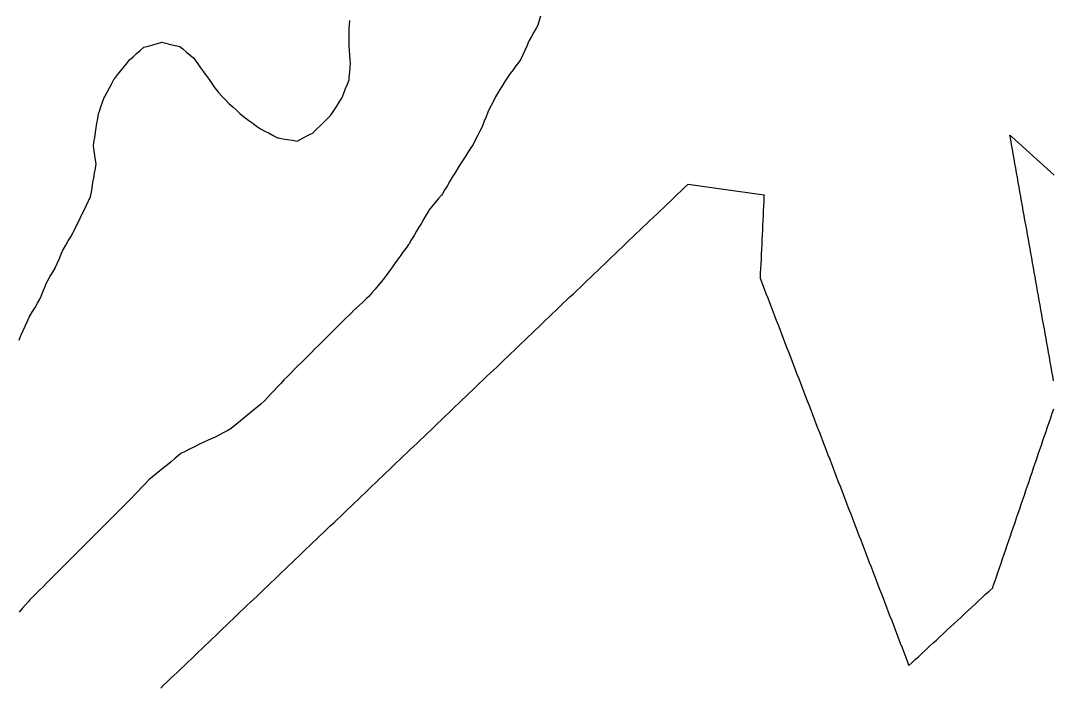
# Model space of a CAD drawing. Header units: millimetres. Extents: x 230 to 3347, y 514 to 5196.
# Drawn here: x 2030.4 to 2245.3, y 1496 to 1634.4 of the extents above; entities that cross this region are included whole.
import ezdxf

# ---------------------------------------------------------------- set-up
doc = ezdxf.new("R2010")
doc.units = ezdxf.units.MM
for name, color, linetype in [('ALL_HOLES', 1, 'Continuous'), ('ALL_ISLANDS', 7, 'Continuous'), ('OUTLINE_ISLAND_01', 7, 'Continuous'), ('OUTLINE_ISLAND_01_HOLE_05', 1, 'Continuous')]:
    doc.layers.add(name, color=color, linetype=linetype)

msp = doc.modelspace()

# ---------------------------------------------------------------- linework, layer by layer
at = {"layer": 'ALL_HOLES'}
for points in [[(2138.6261, 1635.3813), (2138.3166, 1634.4304), (2138.0071, 1633.4795), (2137.6883, 1632.9008), (2137.2058, 1632.0249), (2136.7233, 1631.149), (2136.2408, 1630.2731), (2136.1325, 1630.0309), (2135.7241, 1629.1181), (2135.3156, 1628.2053), (2134.9072, 1627.2925), (2134.4988, 1626.3797), (2134.0852, 1625.8199), (2133.4909, 1625.0157), (2132.8966, 1624.2114), (2132.3023, 1623.4072), (2131.708, 1622.6029), (2131.1994, 1621.7826), (2130.6724, 1620.9327), (2130.1455, 1620.0828), (2129.6185, 1619.2329), (2129.2531, 1618.5416), (2128.7857, 1617.6575), (2128.3184, 1616.7734), (2127.851, 1615.8894), (2127.6371, 1615.3475), (2127.2697, 1614.4174), (2126.9024, 1613.4873), (2126.5351, 1612.5573), (2126.3575, 1612.2063), (2125.906, 1611.3141), (2125.4545, 1610.4218), (2125.003, 1609.5295), (2124.5515, 1608.6373), (2124.1163, 1607.957), (2123.5775, 1607.1146), (2123.0387, 1606.2721), (2122.4999, 1605.4297), (2121.9611, 1604.5873), (2121.4223, 1603.7449), (2120.8834, 1602.9024), (2120.3446, 1602.06), (2120.2292, 1601.8616), (2119.7261, 1600.9973), (2119.2231, 1600.1331), (2118.7201, 1599.2688), (2118.217, 1598.4045), (2117.9648, 1598.0976), (2117.3299, 1597.325), (2116.6951, 1596.5524), (2116.0602, 1595.7798), (2115.4253, 1595.0072), (2115.345, 1594.8717), (2114.8352, 1594.0114), (2114.3254, 1593.1511), (2113.8157, 1592.2908), (2113.3059, 1591.4305), (2112.7961, 1590.5702), (2112.2863, 1589.7099), (2111.7765, 1588.8496), (2111.2667, 1587.9893), (2111.1489, 1587.8268), (2110.5618, 1587.0173), (2109.9748, 1586.2077), (2109.3877, 1585.3982), (2108.8007, 1584.5886), (2108.2136, 1583.7791), (2107.6265, 1582.9695), (2107.0395, 1582.16), (2106.4524, 1581.3504), (2105.8654, 1580.5409), (2105.4538, 1580.055), (2104.8074, 1579.2919), (2104.1611, 1578.5288), (2103.5148, 1577.7658), (2102.8685, 1577.0027), (2102.4077, 1576.5747), (2101.6749, 1575.8942), (2100.9421, 1575.2138), (2100.2094, 1574.5333), (2099.4766, 1573.8528), (2099.4558, 1573.832), (2098.7475, 1573.1261), (2098.0392, 1572.4202), (2097.3308, 1571.7143), (2096.6225, 1571.0084), (2095.9142, 1570.3026), (2095.2059, 1569.5967), (2094.4976, 1568.8908), (2093.7893, 1568.1849), (2093.0809, 1567.479), (2092.3726, 1566.7731), (2091.6643, 1566.0672), (2090.956, 1565.3613), (2090.2477, 1564.6554), (2089.5393, 1563.9495), (2088.831, 1563.2436), (2088.1227, 1562.5377), (2087.4144, 1561.8318), (2086.7061, 1561.1259), (2085.9978, 1560.42), (2085.2894, 1559.7142), (2085.2176, 1559.6365), (2084.5382, 1558.9027), (2083.8589, 1558.1688), (2083.1796, 1557.435), (2082.5002, 1556.7012), (2081.8209, 1555.9673), (2081.1416, 1555.2335), (2080.3881, 1554.6053), (2079.6201, 1553.9649), (2078.852, 1553.3245), (2078.084, 1552.6841), (2077.3159, 1552.0437), (2076.5479, 1551.4033), (2075.7798, 1550.7629), (2075.0118, 1550.1225), (2074.2438, 1549.4821), (2073.5576, 1549.113), (2072.677, 1548.6392), (2071.7964, 1548.1654), (2070.9157, 1547.6916), (2070.3837, 1547.4581), (2069.468, 1547.0562), (2068.5524, 1546.6542), (2067.6367, 1546.2523), (2067.3466, 1546.104), (2066.4562, 1545.6489), (2065.5658, 1545.1937), (2064.6754, 1544.7386), (2063.785, 1544.2834), (2063.2661, 1543.8577), (2062.493, 1543.2234), (2061.72, 1542.5891), (2060.9469, 1541.9548), (2060.1738, 1541.3205), (2059.4007, 1540.6862), (2058.6276, 1540.0519), (2057.8545, 1539.4176), (2057.0815, 1538.7833), (2056.9665, 1538.6623), (2056.2779, 1537.9373), (2055.5892, 1537.2122), (2054.9005, 1536.4871), (2054.2118, 1535.7621), (2053.5231, 1535.037), (2053.4456, 1534.9594), (2052.739, 1534.2517), (2052.0325, 1533.5441), (2051.3259, 1532.8365), (2050.6193, 1532.1288), (2049.9127, 1531.4212), (2049.2061, 1530.7136), (2048.4996, 1530.0059), (2047.793, 1529.2983), (2047.0864, 1528.5907), (2046.3798, 1527.8831), (2045.6732, 1527.1754), (2044.9666, 1526.4678), (2044.2601, 1525.7602), (2043.5535, 1525.0525), (2042.8469, 1524.3449), (2042.1403, 1523.6373), (2041.4337, 1522.9296), (2040.7272, 1522.222), (2040.0206, 1521.5144), (2039.314, 1520.8067), (2038.6074, 1520.0991), (2037.9008, 1519.3915), (2037.1943, 1518.6838), (2036.4877, 1517.9762), (2035.7811, 1517.2686), (2035.0745, 1516.5609), (2034.3679, 1515.8533), (2033.6613, 1515.1457), (2032.9548, 1514.438), (2032.2482, 1513.7304), (2032.0599, 1513.5107), (2031.4092, 1512.7514), (2030.7585, 1511.992), (2030.1078, 1511.2327)], [(2030.1163, 1567.9289), (2030.4536, 1568.8703), (2030.5181, 1569.0123), (2030.9319, 1569.9227), (2031.3457, 1570.8331), (2031.7594, 1571.7435), (2032.1732, 1572.6539), (2032.3827, 1573.0046), (2032.8955, 1573.8632), (2033.4082, 1574.7217), (2033.921, 1575.5802), (2034.4337, 1576.4387), (2034.682, 1577.0642), (2035.0509, 1577.9937), (2035.4199, 1578.9232), (2035.7888, 1579.8526), (2036.0838, 1580.3471), (2036.5962, 1581.2058), (2037.1087, 1582.0646), (2037.6211, 1582.9233), (2037.6246, 1582.9317), (2038.0141, 1583.8527), (2038.4035, 1584.7738), (2038.793, 1585.6948), (2039.1825, 1586.6158), (2039.3118, 1586.8361), (2039.8181, 1587.6984), (2040.3245, 1588.5607), (2040.8308, 1589.4231), (2041.3371, 1590.2854), (2041.4983, 1590.6183), (2041.934, 1591.5184), (2042.3697, 1592.4184), (2042.8055, 1593.3185), (2043.2412, 1594.2186), (2043.677, 1595.1186), (2044.1127, 1596.0187), (2044.5485, 1596.9188), (2044.9842, 1597.8189), (2045.1393, 1598.7339), (2045.3065, 1599.7198), (2045.4737, 1600.7057), (2045.6408, 1601.6916), (2045.808, 1602.6776), (2045.9751, 1603.6635), (2046.1423, 1604.6494), (2046.0284, 1605.3473), (2045.8673, 1606.3343), (2045.7062, 1607.3212), (2045.5451, 1608.3081), (2045.6775, 1609.1381), (2045.8349, 1610.1256), (2045.9924, 1611.1132), (2046.1499, 1612.1007), (2046.3074, 1613.0882), (2046.4649, 1614.0757), (2046.6224, 1615.0633), (2046.8023, 1615.5694), (2047.1373, 1616.5116), (2047.4723, 1617.4538), (2047.8073, 1618.396), (2047.9528, 1618.6681), (2048.4245, 1619.5498), (2048.8963, 1620.4316), (2049.368, 1621.3133), (2049.8397, 1622.1951), (2049.9568, 1622.3424), (2050.5789, 1623.1253), (2051.201, 1623.9082), (2051.8232, 1624.6912), (2052.4453, 1625.4741), (2053.0674, 1626.257), (2053.8016, 1626.9106), (2054.5486, 1627.5755), (2055.2955, 1628.2404), (2056.0424, 1628.9053), (2056.9315, 1629.1457), (2057.8969, 1629.4066), (2058.8623, 1629.6675), (2059.8276, 1629.9284), (2060.6614, 1629.7262), (2061.6332, 1629.4904), (2062.605, 1629.2546), (2063.5768, 1629.0188), (2064.1448, 1628.5421), (2064.9107, 1627.8992), (2065.6767, 1627.2563), (2066.4427, 1626.6134), (2066.7135, 1626.2339), (2067.2944, 1625.42), (2067.8754, 1624.606), (2068.4563, 1623.7921), (2069.0372, 1622.9781), (2069.6181, 1622.1641), (2070.1991, 1621.3502), (2070.78, 1620.5362), (2071.3609, 1619.7223), (2071.6212, 1619.4489), (2072.3107, 1618.7246), (2073.0002, 1618.0004), (2073.6898, 1617.2761), (2073.8367, 1617.1419), (2074.5749, 1616.4673), (2075.3131, 1615.7927), (2076.0513, 1615.1182), (2076.7895, 1614.4436), (2077.0778, 1614.2361), (2077.8895, 1613.652), (2078.7012, 1613.0679), (2079.5129, 1612.4838), (2080.3246, 1611.8997), (2080.3329, 1611.8954), (2081.2196, 1611.4331), (2082.1063, 1610.9708), (2082.993, 1610.5085), (2083.8798, 1610.0462), (2084.0025, 1610.025), (2084.988, 1609.8554), (2085.9735, 1609.6858), (2086.959, 1609.5162), (2087.9445, 1609.3465), (2088.616, 1609.6973), (2089.5023, 1610.1602), (2090.3887, 1610.6232), (2091.2751, 1611.0861), (2091.3671, 1611.1774), (2092.077, 1611.8817), (2092.7869, 1612.5859), (2093.4968, 1613.2902), (2094.2067, 1613.9945), (2094.9166, 1614.6988), (2095.0865, 1614.9589), (2095.6334, 1615.7961), (2096.1804, 1616.6332), (2096.7273, 1617.4704), (2097.2742, 1618.3076), (2097.3163, 1618.4159), (2097.6787, 1619.3479), (2098.0411, 1620.28), (2098.4035, 1621.212), (2098.7659, 1622.144), (2098.8113, 1622.6797), (2098.8957, 1623.6762), (2098.9802, 1624.6726), (2099.0647, 1625.669), (2099.0221, 1626.2326), (2098.9468, 1627.2297), (2098.8714, 1628.2269), (2098.7961, 1629.2241), (2098.7914, 1629.8173), (2098.7836, 1630.8173), (2098.7759, 1631.8172), (2098.7681, 1632.8172), (2098.8248, 1633.475), (2098.9107, 1634.4714)]]:
    msp.add_lwpolyline(points, dxfattribs=at)
at = {"layer": 'ALL_ISLANDS'}
for points in [[(2245.3671, 1559.4138), (2245.192, 1560.3984), (2245.0168, 1561.3829), (2244.8417, 1562.3674), (2244.6666, 1563.352), (2244.4915, 1564.3365), (2244.3163, 1565.3211), (2244.1412, 1566.3056), (2243.9661, 1567.2902), (2243.7909, 1568.2747), (2243.6158, 1569.2593), (2243.4407, 1570.2438), (2243.2655, 1571.2283), (2243.0904, 1572.2129), (2242.9153, 1573.1974), (2242.7401, 1574.182), (2242.565, 1575.1665), (2242.3899, 1576.1511), (2242.2147, 1577.1356), (2242.0396, 1578.1202), (2241.8645, 1579.1047), (2241.6893, 1580.0893), (2241.5142, 1581.0738), (2241.3391, 1582.0583), (2241.1639, 1583.0429), (2240.9888, 1584.0274), (2240.8137, 1585.012), (2240.6385, 1585.9965), (2240.4634, 1586.9811), (2240.2883, 1587.9656), (2240.1131, 1588.9502), (2239.938, 1589.9347), (2239.7629, 1590.9192), (2239.5877, 1591.9038), (2239.4126, 1592.8883), (2239.2375, 1593.8729), (2239.0623, 1594.8574), (2238.8872, 1595.842), (2238.7121, 1596.8265), (2238.5369, 1597.8111), (2238.3618, 1598.7956), (2238.1867, 1599.7801), (2238.0115, 1600.7647), (2237.8364, 1601.7492), (2237.6613, 1602.7338), (2237.4861, 1603.7183), (2237.311, 1604.7029), (2237.1359, 1605.6874), (2236.9607, 1606.672), (2236.7856, 1607.6565), (2236.6105, 1608.6411), (2236.4354, 1609.6256), (2236.2602, 1610.6101), (2236.5927, 1610.3091), (2237.3339, 1609.6378), (2238.0751, 1608.9666), (2238.8164, 1608.2953), (2239.5576, 1607.6241), (2240.2988, 1606.9528), (2241.0401, 1606.2816), (2241.7813, 1605.6103), (2242.5225, 1604.9391), (2243.2638, 1604.2678), (2244.005, 1603.5966), (2244.7462, 1602.9253), (2245.4875, 1602.2541)], [(2059.5589, 1495.4548), (2060.1604, 1496.0299), (2060.8831, 1496.721), (2061.6059, 1497.4122), (2062.3286, 1498.1033), (2063.0514, 1498.7944), (2063.7741, 1499.4855), (2064.4969, 1500.1766), (2065.2196, 1500.8677), (2065.9424, 1501.5588), (2066.6651, 1502.2499), (2067.3879, 1502.941), (2068.1106, 1503.6321), (2068.8334, 1504.3232), (2069.5561, 1505.0144), (2070.2789, 1505.7055), (2071.0016, 1506.3966), (2071.7244, 1507.0877), (2072.4471, 1507.7788), (2073.1699, 1508.4699), (2073.8926, 1509.161), (2074.6154, 1509.8521), (2075.3381, 1510.5432), (2076.0609, 1511.2343), (2076.7836, 1511.9254), (2077.5064, 1512.6166), (2078.2291, 1513.3077), (2078.9519, 1513.9988), (2079.6746, 1514.6899), (2080.3974, 1515.381), (2081.1201, 1516.0721), (2081.8429, 1516.7632), (2082.5656, 1517.4543), (2083.2884, 1518.1454), (2084.0111, 1518.8365), (2084.7339, 1519.5276), (2085.4566, 1520.2188), (2086.1794, 1520.9099), (2086.9021, 1521.601), (2087.6249, 1522.2921), (2088.3476, 1522.9832), (2089.0704, 1523.6743), (2089.7931, 1524.3654), (2090.5159, 1525.0565), (2091.2386, 1525.7476), (2091.9614, 1526.4387), (2092.6841, 1527.1298), (2093.4069, 1527.821), (2094.1296, 1528.5121), (2094.8524, 1529.2032), (2095.5751, 1529.8943), (2096.2979, 1530.5854), (2097.0207, 1531.2765), (2097.7434, 1531.9676), (2098.4662, 1532.6587), (2099.1889, 1533.3498), (2099.9117, 1534.0409), (2100.6344, 1534.732), (2101.3572, 1535.4232), (2102.0799, 1536.1143), (2102.8027, 1536.8054), (2103.5254, 1537.4965), (2104.2482, 1538.1876), (2104.9709, 1538.8787), (2105.6937, 1539.5698), (2106.4164, 1540.2609), (2107.1392, 1540.952), (2107.8619, 1541.6431), (2108.5847, 1542.3342), (2109.3074, 1543.0254), (2110.0302, 1543.7165), (2110.7529, 1544.4076), (2111.4757, 1545.0987), (2112.1984, 1545.7898), (2112.9212, 1546.4809), (2113.6439, 1547.172), (2114.3667, 1547.8631), (2115.0894, 1548.5542), (2115.8122, 1549.2453), (2116.5349, 1549.9365), (2117.2577, 1550.6276), (2117.9804, 1551.3187), (2118.7032, 1552.0098), (2119.4259, 1552.7009), (2120.1487, 1553.392), (2120.8714, 1554.0831), (2121.5942, 1554.7742), (2122.3169, 1555.4653), (2123.0397, 1556.1564), (2123.7624, 1556.8475), (2124.4852, 1557.5387), (2125.2079, 1558.2298), (2125.9307, 1558.9209), (2126.6534, 1559.612), (2127.3762, 1560.3031), (2128.0989, 1560.9942), (2128.8217, 1561.6853), (2129.5444, 1562.3764), (2130.2672, 1563.0675), (2130.9899, 1563.7586), (2131.7127, 1564.4497), (2132.4354, 1565.1409), (2133.1582, 1565.832), (2133.8809, 1566.5231), (2134.6037, 1567.2142), (2135.3264, 1567.9053), (2136.0492, 1568.5964), (2136.7719, 1569.2875), (2137.4947, 1569.9786), (2138.2174, 1570.6697), (2138.9402, 1571.3608), (2139.6629, 1572.0519), (2140.3857, 1572.7431), (2141.1084, 1573.4342), (2141.8312, 1574.1253), (2142.5539, 1574.8164), (2143.2767, 1575.5075), (2143.9994, 1576.1986), (2144.7222, 1576.8897), (2145.4449, 1577.5808), (2146.1677, 1578.2719), (2146.8904, 1578.963), (2147.6132, 1579.6541), (2148.3359, 1580.3453), (2149.0587, 1581.0364), (2149.7814, 1581.7275), (2150.5042, 1582.4186), (2151.2269, 1583.1097), (2151.9497, 1583.8008), (2152.6724, 1584.4919), (2153.3952, 1585.183), (2154.1179, 1585.8741), (2154.8407, 1586.5652), (2155.5634, 1587.2563), (2156.2862, 1587.9475), (2157.0089, 1588.6386), (2157.7317, 1589.3297), (2158.4544, 1590.0208), (2159.1772, 1590.7119), (2159.8999, 1591.403), (2160.6227, 1592.0941), (2161.3454, 1592.7852), (2162.0682, 1593.4763), (2162.7909, 1594.1674), (2163.5137, 1594.8585), (2164.2364, 1595.5497), (2164.9592, 1596.2408), (2165.6819, 1596.9319), (2166.4047, 1597.623), (2167.1274, 1598.3141), (2167.8502, 1599.0052), (2168.5729, 1599.6963), (2169.2957, 1600.3874), (2170.2633, 1600.2503), (2171.2534, 1600.1099), (2172.2435, 1599.9695), (2173.2336, 1599.8292), (2174.2237, 1599.6888), (2175.2138, 1599.5485), (2176.2039, 1599.4081), (2177.194, 1599.2678), (2178.1841, 1599.1274), (2179.1742, 1598.987), (2180.1643, 1598.8467), (2181.1544, 1598.7063), (2182.1445, 1598.566), (2183.1346, 1598.4256), (2184.1247, 1598.2853), (2185.1148, 1598.1449), (2185.0988, 1597.8101), (2185.0512, 1596.8112), (2185.0036, 1595.8124), (2184.9559, 1594.8135), (2184.9083, 1593.8146), (2184.8607, 1592.8158), (2184.813, 1591.8169), (2184.7654, 1590.818), (2184.7178, 1589.8192), (2184.6701, 1588.8203), (2184.6225, 1587.8214), (2184.5749, 1586.8226), (2184.5273, 1585.8237), (2184.4796, 1584.8249), (2184.432, 1583.826), (2184.3844, 1582.8271), (2184.3367, 1581.8283), (2184.2891, 1580.8294), (2184.4385, 1580.4402), (2184.7969, 1579.5067), (2185.1553, 1578.5731), (2185.5137, 1577.6395), (2185.8721, 1576.706), (2186.2305, 1575.7724), (2186.5889, 1574.8388), (2186.9473, 1573.9053), (2187.3057, 1572.9717), (2187.6641, 1572.0381), (2188.0225, 1571.1046), (2188.3809, 1570.171), (2188.7392, 1569.2374), (2189.0976, 1568.3038), (2189.456, 1567.3703), (2189.8144, 1566.4367), (2190.1728, 1565.5031), (2190.5312, 1564.5696), (2190.8896, 1563.636), (2191.248, 1562.7024), (2191.6064, 1561.7689), (2191.9648, 1560.8353), (2192.3232, 1559.9017), (2192.6816, 1558.9682), (2193.04, 1558.0346), (2193.3984, 1557.101), (2193.7568, 1556.1674), (2194.1152, 1555.2339), (2194.4736, 1554.3003), (2194.832, 1553.3667), (2195.1904, 1552.4332), (2195.5488, 1551.4996), (2195.9072, 1550.566), (2196.2656, 1549.6325), (2196.624, 1548.6989), (2196.9824, 1547.7653), (2197.3408, 1546.8317), (2197.6992, 1545.8982), (2198.0576, 1544.9646), (2198.416, 1544.031), (2198.7744, 1543.0975), (2199.1327, 1542.1639), (2199.4911, 1541.2303), (2199.8495, 1540.2968), (2200.2079, 1539.3632), (2200.5663, 1538.4296), (2200.9247, 1537.4961), (2201.2831, 1536.5625), (2201.6415, 1535.6289), (2201.9999, 1534.6953), (2202.3583, 1533.7618), (2202.7167, 1532.8282), (2203.0751, 1531.8946), (2203.4335, 1530.9611), (2203.7919, 1530.0275), (2204.1503, 1529.0939), (2204.5087, 1528.1604), (2204.8671, 1527.2268), (2205.2255, 1526.2932), (2205.5839, 1525.3597), (2205.9423, 1524.4261), (2206.3007, 1523.4925), (2206.6591, 1522.5589), (2207.0175, 1521.6254), (2207.3759, 1520.6918), (2207.7343, 1519.7582), (2208.0927, 1518.8247), (2208.4511, 1517.8911), (2208.8095, 1516.9575), (2209.1678, 1516.024), (2209.5262, 1515.0904), (2209.8846, 1514.1568), (2210.243, 1513.2232), (2210.6014, 1512.2897), (2210.9598, 1511.3561), (2211.3182, 1510.4225), (2211.6766, 1509.489), (2212.035, 1508.5554), (2212.3934, 1507.6218), (2212.7518, 1506.6883), (2213.1102, 1505.7547), (2213.4686, 1504.8211), (2213.827, 1503.8876), (2214.1854, 1502.954), (2214.5438, 1502.0204), (2214.9022, 1501.0868), (2215.2606, 1500.1533), (2215.8401, 1500.6914), (2216.573, 1501.3718), (2217.3058, 1502.0523), (2218.0386, 1502.7327), (2218.7714, 1503.4131), (2219.5042, 1504.0936), (2220.237, 1504.774), (2220.9698, 1505.4544), (2221.7026, 1506.1349), (2222.4354, 1506.8153), (2223.1682, 1507.4958), (2223.901, 1508.1762), (2224.6339, 1508.8566), (2225.3667, 1509.5371), (2226.0995, 1510.2175), (2226.8323, 1510.8979), (2227.5651, 1511.5784), (2228.2979, 1512.2588), (2229.0307, 1512.9392), (2229.7635, 1513.6197), (2230.4963, 1514.3001), (2231.2291, 1514.9805), (2231.9619, 1515.661), (2232.6948, 1516.3414), (2232.8214, 1516.7127), (2233.1443, 1517.6591), (2233.4672, 1518.6055), (2233.7901, 1519.552), (2234.113, 1520.4984), (2234.4359, 1521.4448), (2234.7588, 1522.3913), (2235.0817, 1523.3377), (2235.4046, 1524.2841), (2235.7275, 1525.2305), (2236.0504, 1526.177), (2236.3733, 1527.1234), (2236.6962, 1528.0698), (2237.0191, 1529.0163), (2237.342, 1529.9627), (2237.6649, 1530.9091), (2237.9879, 1531.8556), (2238.3108, 1532.802), (2238.6337, 1533.7484), (2238.9566, 1534.6949), (2239.2795, 1535.6413), (2239.6024, 1536.5877), (2239.9253, 1537.5342), (2240.2482, 1538.4806), (2240.5711, 1539.427), (2240.894, 1540.3735), (2241.2169, 1541.3199), (2241.5398, 1542.2663), (2241.8627, 1543.2128), (2242.1856, 1544.1592), (2242.5085, 1545.1056), (2242.8314, 1546.0521), (2243.1543, 1546.9985), (2243.4772, 1547.9449), (2243.8001, 1548.8914), (2244.123, 1549.8378), (2244.4459, 1550.7842), (2244.7688, 1551.7307), (2245.0917, 1552.6771), (2245.4146, 1553.6235)]]:
    msp.add_lwpolyline(points, dxfattribs=at)
at = {"layer": 'OUTLINE_ISLAND_01'}
for points in [[(2245.3671, 1559.4138), (2245.192, 1560.3984), (2245.0168, 1561.3829), (2244.8417, 1562.3674), (2244.6666, 1563.352), (2244.4915, 1564.3365), (2244.3163, 1565.3211), (2244.1412, 1566.3056), (2243.9661, 1567.2902), (2243.7909, 1568.2747), (2243.6158, 1569.2593), (2243.4407, 1570.2438), (2243.2655, 1571.2283), (2243.0904, 1572.2129), (2242.9153, 1573.1974), (2242.7401, 1574.182), (2242.565, 1575.1665), (2242.3899, 1576.1511), (2242.2147, 1577.1356), (2242.0396, 1578.1202), (2241.8645, 1579.1047), (2241.6893, 1580.0893), (2241.5142, 1581.0738), (2241.3391, 1582.0583), (2241.1639, 1583.0429), (2240.9888, 1584.0274), (2240.8137, 1585.012), (2240.6385, 1585.9965), (2240.4634, 1586.9811), (2240.2883, 1587.9656), (2240.1131, 1588.9502), (2239.938, 1589.9347), (2239.7629, 1590.9192), (2239.5877, 1591.9038), (2239.4126, 1592.8883), (2239.2375, 1593.8729), (2239.0623, 1594.8574), (2238.8872, 1595.842), (2238.7121, 1596.8265), (2238.5369, 1597.8111), (2238.3618, 1598.7956), (2238.1867, 1599.7801), (2238.0115, 1600.7647), (2237.8364, 1601.7492), (2237.6613, 1602.7338), (2237.4861, 1603.7183), (2237.311, 1604.7029), (2237.1359, 1605.6874), (2236.9607, 1606.672), (2236.7856, 1607.6565), (2236.6105, 1608.6411), (2236.4354, 1609.6256), (2236.2602, 1610.6101), (2236.5927, 1610.3091), (2237.3339, 1609.6378), (2238.0751, 1608.9666), (2238.8164, 1608.2953), (2239.5576, 1607.6241), (2240.2988, 1606.9528), (2241.0401, 1606.2816), (2241.7813, 1605.6103), (2242.5225, 1604.9391), (2243.2638, 1604.2678), (2244.005, 1603.5966), (2244.7462, 1602.9253), (2245.4875, 1602.2541)], [(2059.5589, 1495.4548), (2060.1604, 1496.0299), (2060.8831, 1496.721), (2061.6059, 1497.4122), (2062.3286, 1498.1033), (2063.0514, 1498.7944), (2063.7741, 1499.4855), (2064.4969, 1500.1766), (2065.2196, 1500.8677), (2065.9424, 1501.5588), (2066.6651, 1502.2499), (2067.3879, 1502.941), (2068.1106, 1503.6321), (2068.8334, 1504.3232), (2069.5561, 1505.0144), (2070.2789, 1505.7055), (2071.0016, 1506.3966), (2071.7244, 1507.0877), (2072.4471, 1507.7788), (2073.1699, 1508.4699), (2073.8926, 1509.161), (2074.6154, 1509.8521), (2075.3381, 1510.5432), (2076.0609, 1511.2343), (2076.7836, 1511.9254), (2077.5064, 1512.6166), (2078.2291, 1513.3077), (2078.9519, 1513.9988), (2079.6746, 1514.6899), (2080.3974, 1515.381), (2081.1201, 1516.0721), (2081.8429, 1516.7632), (2082.5656, 1517.4543), (2083.2884, 1518.1454), (2084.0111, 1518.8365), (2084.7339, 1519.5276), (2085.4566, 1520.2188), (2086.1794, 1520.9099), (2086.9021, 1521.601), (2087.6249, 1522.2921), (2088.3476, 1522.9832), (2089.0704, 1523.6743), (2089.7931, 1524.3654), (2090.5159, 1525.0565), (2091.2386, 1525.7476), (2091.9614, 1526.4387), (2092.6841, 1527.1298), (2093.4069, 1527.821), (2094.1296, 1528.5121), (2094.8524, 1529.2032), (2095.5751, 1529.8943), (2096.2979, 1530.5854), (2097.0207, 1531.2765), (2097.7434, 1531.9676), (2098.4662, 1532.6587), (2099.1889, 1533.3498), (2099.9117, 1534.0409), (2100.6344, 1534.732), (2101.3572, 1535.4232), (2102.0799, 1536.1143), (2102.8027, 1536.8054), (2103.5254, 1537.4965), (2104.2482, 1538.1876), (2104.9709, 1538.8787), (2105.6937, 1539.5698), (2106.4164, 1540.2609), (2107.1392, 1540.952), (2107.8619, 1541.6431), (2108.5847, 1542.3342), (2109.3074, 1543.0254), (2110.0302, 1543.7165), (2110.7529, 1544.4076), (2111.4757, 1545.0987), (2112.1984, 1545.7898), (2112.9212, 1546.4809), (2113.6439, 1547.172), (2114.3667, 1547.8631), (2115.0894, 1548.5542), (2115.8122, 1549.2453), (2116.5349, 1549.9365), (2117.2577, 1550.6276), (2117.9804, 1551.3187), (2118.7032, 1552.0098), (2119.4259, 1552.7009), (2120.1487, 1553.392), (2120.8714, 1554.0831), (2121.5942, 1554.7742), (2122.3169, 1555.4653), (2123.0397, 1556.1564), (2123.7624, 1556.8475), (2124.4852, 1557.5387), (2125.2079, 1558.2298), (2125.9307, 1558.9209), (2126.6534, 1559.612), (2127.3762, 1560.3031), (2128.0989, 1560.9942), (2128.8217, 1561.6853), (2129.5444, 1562.3764), (2130.2672, 1563.0675), (2130.9899, 1563.7586), (2131.7127, 1564.4497), (2132.4354, 1565.1409), (2133.1582, 1565.832), (2133.8809, 1566.5231), (2134.6037, 1567.2142), (2135.3264, 1567.9053), (2136.0492, 1568.5964), (2136.7719, 1569.2875), (2137.4947, 1569.9786), (2138.2174, 1570.6697), (2138.9402, 1571.3608), (2139.6629, 1572.0519), (2140.3857, 1572.7431), (2141.1084, 1573.4342), (2141.8312, 1574.1253), (2142.5539, 1574.8164), (2143.2767, 1575.5075), (2143.9994, 1576.1986), (2144.7222, 1576.8897), (2145.4449, 1577.5808), (2146.1677, 1578.2719), (2146.8904, 1578.963), (2147.6132, 1579.6541), (2148.3359, 1580.3453), (2149.0587, 1581.0364), (2149.7814, 1581.7275), (2150.5042, 1582.4186), (2151.2269, 1583.1097), (2151.9497, 1583.8008), (2152.6724, 1584.4919), (2153.3952, 1585.183), (2154.1179, 1585.8741), (2154.8407, 1586.5652), (2155.5634, 1587.2563), (2156.2862, 1587.9475), (2157.0089, 1588.6386), (2157.7317, 1589.3297), (2158.4544, 1590.0208), (2159.1772, 1590.7119), (2159.8999, 1591.403), (2160.6227, 1592.0941), (2161.3454, 1592.7852), (2162.0682, 1593.4763), (2162.7909, 1594.1674), (2163.5137, 1594.8585), (2164.2364, 1595.5497), (2164.9592, 1596.2408), (2165.6819, 1596.9319), (2166.4047, 1597.623), (2167.1274, 1598.3141), (2167.8502, 1599.0052), (2168.5729, 1599.6963), (2169.2957, 1600.3874), (2170.2633, 1600.2503), (2171.2534, 1600.1099), (2172.2435, 1599.9695), (2173.2336, 1599.8292), (2174.2237, 1599.6888), (2175.2138, 1599.5485), (2176.2039, 1599.4081), (2177.194, 1599.2678), (2178.1841, 1599.1274), (2179.1742, 1598.987), (2180.1643, 1598.8467), (2181.1544, 1598.7063), (2182.1445, 1598.566), (2183.1346, 1598.4256), (2184.1247, 1598.2853), (2185.1148, 1598.1449), (2185.0988, 1597.8101), (2185.0512, 1596.8112), (2185.0036, 1595.8124), (2184.9559, 1594.8135), (2184.9083, 1593.8146), (2184.8607, 1592.8158), (2184.813, 1591.8169), (2184.7654, 1590.818), (2184.7178, 1589.8192), (2184.6701, 1588.8203), (2184.6225, 1587.8214), (2184.5749, 1586.8226), (2184.5273, 1585.8237), (2184.4796, 1584.8249), (2184.432, 1583.826), (2184.3844, 1582.8271), (2184.3367, 1581.8283), (2184.2891, 1580.8294), (2184.4385, 1580.4402), (2184.7969, 1579.5067), (2185.1553, 1578.5731), (2185.5137, 1577.6395), (2185.8721, 1576.706), (2186.2305, 1575.7724), (2186.5889, 1574.8388), (2186.9473, 1573.9053), (2187.3057, 1572.9717), (2187.6641, 1572.0381), (2188.0225, 1571.1046), (2188.3809, 1570.171), (2188.7392, 1569.2374), (2189.0976, 1568.3038), (2189.456, 1567.3703), (2189.8144, 1566.4367), (2190.1728, 1565.5031), (2190.5312, 1564.5696), (2190.8896, 1563.636), (2191.248, 1562.7024), (2191.6064, 1561.7689), (2191.9648, 1560.8353), (2192.3232, 1559.9017), (2192.6816, 1558.9682), (2193.04, 1558.0346), (2193.3984, 1557.101), (2193.7568, 1556.1674), (2194.1152, 1555.2339), (2194.4736, 1554.3003), (2194.832, 1553.3667), (2195.1904, 1552.4332), (2195.5488, 1551.4996), (2195.9072, 1550.566), (2196.2656, 1549.6325), (2196.624, 1548.6989), (2196.9824, 1547.7653), (2197.3408, 1546.8317), (2197.6992, 1545.8982), (2198.0576, 1544.9646), (2198.416, 1544.031), (2198.7744, 1543.0975), (2199.1327, 1542.1639), (2199.4911, 1541.2303), (2199.8495, 1540.2968), (2200.2079, 1539.3632), (2200.5663, 1538.4296), (2200.9247, 1537.4961), (2201.2831, 1536.5625), (2201.6415, 1535.6289), (2201.9999, 1534.6953), (2202.3583, 1533.7618), (2202.7167, 1532.8282), (2203.0751, 1531.8946), (2203.4335, 1530.9611), (2203.7919, 1530.0275), (2204.1503, 1529.0939), (2204.5087, 1528.1604), (2204.8671, 1527.2268), (2205.2255, 1526.2932), (2205.5839, 1525.3597), (2205.9423, 1524.4261), (2206.3007, 1523.4925), (2206.6591, 1522.5589), (2207.0175, 1521.6254), (2207.3759, 1520.6918), (2207.7343, 1519.7582), (2208.0927, 1518.8247), (2208.4511, 1517.8911), (2208.8095, 1516.9575), (2209.1678, 1516.024), (2209.5262, 1515.0904), (2209.8846, 1514.1568), (2210.243, 1513.2232), (2210.6014, 1512.2897), (2210.9598, 1511.3561), (2211.3182, 1510.4225), (2211.6766, 1509.489), (2212.035, 1508.5554), (2212.3934, 1507.6218), (2212.7518, 1506.6883), (2213.1102, 1505.7547), (2213.4686, 1504.8211), (2213.827, 1503.8876), (2214.1854, 1502.954), (2214.5438, 1502.0204), (2214.9022, 1501.0868), (2215.2606, 1500.1533), (2215.8401, 1500.6914), (2216.573, 1501.3718), (2217.3058, 1502.0523), (2218.0386, 1502.7327), (2218.7714, 1503.4131), (2219.5042, 1504.0936), (2220.237, 1504.774), (2220.9698, 1505.4544), (2221.7026, 1506.1349), (2222.4354, 1506.8153), (2223.1682, 1507.4958), (2223.901, 1508.1762), (2224.6339, 1508.8566), (2225.3667, 1509.5371), (2226.0995, 1510.2175), (2226.8323, 1510.8979), (2227.5651, 1511.5784), (2228.2979, 1512.2588), (2229.0307, 1512.9392), (2229.7635, 1513.6197), (2230.4963, 1514.3001), (2231.2291, 1514.9805), (2231.9619, 1515.661), (2232.6948, 1516.3414), (2232.8214, 1516.7127), (2233.1443, 1517.6591), (2233.4672, 1518.6055), (2233.7901, 1519.552), (2234.113, 1520.4984), (2234.4359, 1521.4448), (2234.7588, 1522.3913), (2235.0817, 1523.3377), (2235.4046, 1524.2841), (2235.7275, 1525.2305), (2236.0504, 1526.177), (2236.3733, 1527.1234), (2236.6962, 1528.0698), (2237.0191, 1529.0163), (2237.342, 1529.9627), (2237.6649, 1530.9091), (2237.9879, 1531.8556), (2238.3108, 1532.802), (2238.6337, 1533.7484), (2238.9566, 1534.6949), (2239.2795, 1535.6413), (2239.6024, 1536.5877), (2239.9253, 1537.5342), (2240.2482, 1538.4806), (2240.5711, 1539.427), (2240.894, 1540.3735), (2241.2169, 1541.3199), (2241.5398, 1542.2663), (2241.8627, 1543.2128), (2242.1856, 1544.1592), (2242.5085, 1545.1056), (2242.8314, 1546.0521), (2243.1543, 1546.9985), (2243.4772, 1547.9449), (2243.8001, 1548.8914), (2244.123, 1549.8378), (2244.4459, 1550.7842), (2244.7688, 1551.7307), (2245.0917, 1552.6771), (2245.4146, 1553.6235)]]:
    msp.add_lwpolyline(points, dxfattribs=at)
at = {"layer": 'OUTLINE_ISLAND_01_HOLE_05'}
for points in [[(2138.6261, 1635.3813), (2138.3166, 1634.4304), (2138.0071, 1633.4795), (2137.6883, 1632.9008), (2137.2058, 1632.0249), (2136.7233, 1631.149), (2136.2408, 1630.2731), (2136.1325, 1630.0309), (2135.7241, 1629.1181), (2135.3156, 1628.2053), (2134.9072, 1627.2925), (2134.4988, 1626.3797), (2134.0852, 1625.8199), (2133.4909, 1625.0157), (2132.8966, 1624.2114), (2132.3023, 1623.4072), (2131.708, 1622.6029), (2131.1994, 1621.7826), (2130.6724, 1620.9327), (2130.1455, 1620.0828), (2129.6185, 1619.2329), (2129.2531, 1618.5416), (2128.7857, 1617.6575), (2128.3184, 1616.7734), (2127.851, 1615.8894), (2127.6371, 1615.3475), (2127.2697, 1614.4174), (2126.9024, 1613.4873), (2126.5351, 1612.5573), (2126.3575, 1612.2063), (2125.906, 1611.3141), (2125.4545, 1610.4218), (2125.003, 1609.5295), (2124.5515, 1608.6373), (2124.1163, 1607.957), (2123.5775, 1607.1146), (2123.0387, 1606.2721), (2122.4999, 1605.4297), (2121.9611, 1604.5873), (2121.4223, 1603.7449), (2120.8834, 1602.9024), (2120.3446, 1602.06), (2120.2292, 1601.8616), (2119.7261, 1600.9973), (2119.2231, 1600.1331), (2118.7201, 1599.2688), (2118.217, 1598.4045), (2117.9648, 1598.0976), (2117.3299, 1597.325), (2116.6951, 1596.5524), (2116.0602, 1595.7798), (2115.4253, 1595.0072), (2115.345, 1594.8717), (2114.8352, 1594.0114), (2114.3254, 1593.1511), (2113.8157, 1592.2908), (2113.3059, 1591.4305), (2112.7961, 1590.5702), (2112.2863, 1589.7099), (2111.7765, 1588.8496), (2111.2667, 1587.9893), (2111.1489, 1587.8268), (2110.5618, 1587.0173), (2109.9748, 1586.2077), (2109.3877, 1585.3982), (2108.8007, 1584.5886), (2108.2136, 1583.7791), (2107.6265, 1582.9695), (2107.0395, 1582.16), (2106.4524, 1581.3504), (2105.8654, 1580.5409), (2105.4538, 1580.055), (2104.8074, 1579.2919), (2104.1611, 1578.5288), (2103.5148, 1577.7658), (2102.8685, 1577.0027), (2102.4077, 1576.5747), (2101.6749, 1575.8942), (2100.9421, 1575.2138), (2100.2094, 1574.5333), (2099.4766, 1573.8528), (2099.4558, 1573.832), (2098.7475, 1573.1261), (2098.0392, 1572.4202), (2097.3308, 1571.7143), (2096.6225, 1571.0084), (2095.9142, 1570.3026), (2095.2059, 1569.5967), (2094.4976, 1568.8908), (2093.7893, 1568.1849), (2093.0809, 1567.479), (2092.3726, 1566.7731), (2091.6643, 1566.0672), (2090.956, 1565.3613), (2090.2477, 1564.6554), (2089.5393, 1563.9495), (2088.831, 1563.2436), (2088.1227, 1562.5377), (2087.4144, 1561.8318), (2086.7061, 1561.1259), (2085.9978, 1560.42), (2085.2894, 1559.7142), (2085.2176, 1559.6365), (2084.5382, 1558.9027), (2083.8589, 1558.1688), (2083.1796, 1557.435), (2082.5002, 1556.7012), (2081.8209, 1555.9673), (2081.1416, 1555.2335), (2080.3881, 1554.6053), (2079.6201, 1553.9649), (2078.852, 1553.3245), (2078.084, 1552.6841), (2077.3159, 1552.0437), (2076.5479, 1551.4033), (2075.7798, 1550.7629), (2075.0118, 1550.1225), (2074.2438, 1549.4821), (2073.5576, 1549.113), (2072.677, 1548.6392), (2071.7964, 1548.1654), (2070.9157, 1547.6916), (2070.3837, 1547.4581), (2069.468, 1547.0562), (2068.5524, 1546.6542), (2067.6367, 1546.2523), (2067.3466, 1546.104), (2066.4562, 1545.6489), (2065.5658, 1545.1937), (2064.6754, 1544.7386), (2063.785, 1544.2834), (2063.2661, 1543.8577), (2062.493, 1543.2234), (2061.72, 1542.5891), (2060.9469, 1541.9548), (2060.1738, 1541.3205), (2059.4007, 1540.6862), (2058.6276, 1540.0519), (2057.8545, 1539.4176), (2057.0815, 1538.7833), (2056.9665, 1538.6623), (2056.2779, 1537.9373), (2055.5892, 1537.2122), (2054.9005, 1536.4871), (2054.2118, 1535.7621), (2053.5231, 1535.037), (2053.4456, 1534.9594), (2052.739, 1534.2517), (2052.0325, 1533.5441), (2051.3259, 1532.8365), (2050.6193, 1532.1288), (2049.9127, 1531.4212), (2049.2061, 1530.7136), (2048.4996, 1530.0059), (2047.793, 1529.2983), (2047.0864, 1528.5907), (2046.3798, 1527.8831), (2045.6732, 1527.1754), (2044.9666, 1526.4678), (2044.2601, 1525.7602), (2043.5535, 1525.0525), (2042.8469, 1524.3449), (2042.1403, 1523.6373), (2041.4337, 1522.9296), (2040.7272, 1522.222), (2040.0206, 1521.5144), (2039.314, 1520.8067), (2038.6074, 1520.0991), (2037.9008, 1519.3915), (2037.1943, 1518.6838), (2036.4877, 1517.9762), (2035.7811, 1517.2686), (2035.0745, 1516.5609), (2034.3679, 1515.8533), (2033.6613, 1515.1457), (2032.9548, 1514.438), (2032.2482, 1513.7304), (2032.0599, 1513.5107), (2031.4092, 1512.7514), (2030.7585, 1511.992), (2030.1078, 1511.2327)], [(2030.1163, 1567.9289), (2030.4536, 1568.8703), (2030.5181, 1569.0123), (2030.9319, 1569.9227), (2031.3457, 1570.8331), (2031.7594, 1571.7435), (2032.1732, 1572.6539), (2032.3827, 1573.0046), (2032.8955, 1573.8632), (2033.4082, 1574.7217), (2033.921, 1575.5802), (2034.4337, 1576.4387), (2034.682, 1577.0642), (2035.0509, 1577.9937), (2035.4199, 1578.9232), (2035.7888, 1579.8526), (2036.0838, 1580.3471), (2036.5962, 1581.2058), (2037.1087, 1582.0646), (2037.6211, 1582.9233), (2037.6246, 1582.9317), (2038.0141, 1583.8527), (2038.4035, 1584.7738), (2038.793, 1585.6948), (2039.1825, 1586.6158), (2039.3118, 1586.8361), (2039.8181, 1587.6984), (2040.3245, 1588.5607), (2040.8308, 1589.4231), (2041.3371, 1590.2854), (2041.4983, 1590.6183), (2041.934, 1591.5184), (2042.3697, 1592.4184), (2042.8055, 1593.3185), (2043.2412, 1594.2186), (2043.677, 1595.1186), (2044.1127, 1596.0187), (2044.5485, 1596.9188), (2044.9842, 1597.8189), (2045.1393, 1598.7339), (2045.3065, 1599.7198), (2045.4737, 1600.7057), (2045.6408, 1601.6916), (2045.808, 1602.6776), (2045.9751, 1603.6635), (2046.1423, 1604.6494), (2046.0284, 1605.3473), (2045.8673, 1606.3343), (2045.7062, 1607.3212), (2045.5451, 1608.3081), (2045.6775, 1609.1381), (2045.8349, 1610.1256), (2045.9924, 1611.1132), (2046.1499, 1612.1007), (2046.3074, 1613.0882), (2046.4649, 1614.0757), (2046.6224, 1615.0633), (2046.8023, 1615.5694), (2047.1373, 1616.5116), (2047.4723, 1617.4538), (2047.8073, 1618.396), (2047.9528, 1618.6681), (2048.4245, 1619.5498), (2048.8963, 1620.4316), (2049.368, 1621.3133), (2049.8397, 1622.1951), (2049.9568, 1622.3424), (2050.5789, 1623.1253), (2051.201, 1623.9082), (2051.8232, 1624.6912), (2052.4453, 1625.4741), (2053.0674, 1626.257), (2053.8016, 1626.9106), (2054.5486, 1627.5755), (2055.2955, 1628.2404), (2056.0424, 1628.9053), (2056.9315, 1629.1457), (2057.8969, 1629.4066), (2058.8623, 1629.6675), (2059.8276, 1629.9284), (2060.6614, 1629.7262), (2061.6332, 1629.4904), (2062.605, 1629.2546), (2063.5768, 1629.0188), (2064.1448, 1628.5421), (2064.9107, 1627.8992), (2065.6767, 1627.2563), (2066.4427, 1626.6134), (2066.7135, 1626.2339), (2067.2944, 1625.42), (2067.8754, 1624.606), (2068.4563, 1623.7921), (2069.0372, 1622.9781), (2069.6181, 1622.1641), (2070.1991, 1621.3502), (2070.78, 1620.5362), (2071.3609, 1619.7223), (2071.6212, 1619.4489), (2072.3107, 1618.7246), (2073.0002, 1618.0004), (2073.6898, 1617.2761), (2073.8367, 1617.1419), (2074.5749, 1616.4673), (2075.3131, 1615.7927), (2076.0513, 1615.1182), (2076.7895, 1614.4436), (2077.0778, 1614.2361), (2077.8895, 1613.652), (2078.7012, 1613.0679), (2079.5129, 1612.4838), (2080.3246, 1611.8997), (2080.3329, 1611.8954), (2081.2196, 1611.4331), (2082.1063, 1610.9708), (2082.993, 1610.5085), (2083.8798, 1610.0462), (2084.0025, 1610.025), (2084.988, 1609.8554), (2085.9735, 1609.6858), (2086.959, 1609.5162), (2087.9445, 1609.3465), (2088.616, 1609.6973), (2089.5023, 1610.1602), (2090.3887, 1610.6232), (2091.2751, 1611.0861), (2091.3671, 1611.1774), (2092.077, 1611.8817), (2092.7869, 1612.5859), (2093.4968, 1613.2902), (2094.2067, 1613.9945), (2094.9166, 1614.6988), (2095.0865, 1614.9589), (2095.6334, 1615.7961), (2096.1804, 1616.6332), (2096.7273, 1617.4704), (2097.2742, 1618.3076), (2097.3163, 1618.4159), (2097.6787, 1619.3479), (2098.0411, 1620.28), (2098.4035, 1621.212), (2098.7659, 1622.144), (2098.8113, 1622.6797), (2098.8957, 1623.6762), (2098.9802, 1624.6726), (2099.0647, 1625.669), (2099.0221, 1626.2326), (2098.9468, 1627.2297), (2098.8714, 1628.2269), (2098.7961, 1629.2241), (2098.7914, 1629.8173), (2098.7836, 1630.8173), (2098.7759, 1631.8172), (2098.7681, 1632.8172), (2098.8248, 1633.475), (2098.9107, 1634.4714)]]:
    msp.add_lwpolyline(points, dxfattribs=at)

doc.saveas('drawing.dxf')
